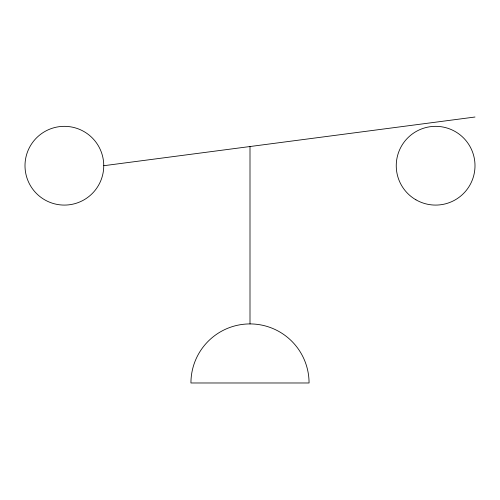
<?xml version="1.0" encoding="UTF-8"?>
<svg xmlns="http://www.w3.org/2000/svg" width="500" height="500" viewBox="0 0 500 500"><rect width="100%" height="100%" fill="white"/><g stroke="black" fill="none" stroke-linecap="round" stroke-linejoin="round"><path stroke-width="0.75" d="M103.75 165.712A39.375 39.375 0 0 0 44.688 131.613A39.375 39.375 0 0 0 44.688 199.812A39.375 39.375 0 0 0 103.75 165.712L475 117.019M250 146.531L250 323.919A59.062 59.062 0 0 0 190.938 382.981L309.062 382.981A59.062 59.062 0 0 0 250 323.919M415.938 199.812A39.375 39.375 0 0 0 475 165.712A39.375 39.375 0 0 0 415.938 131.613A39.375 39.375 0 0 0 415.938 199.812"/></g></svg>
